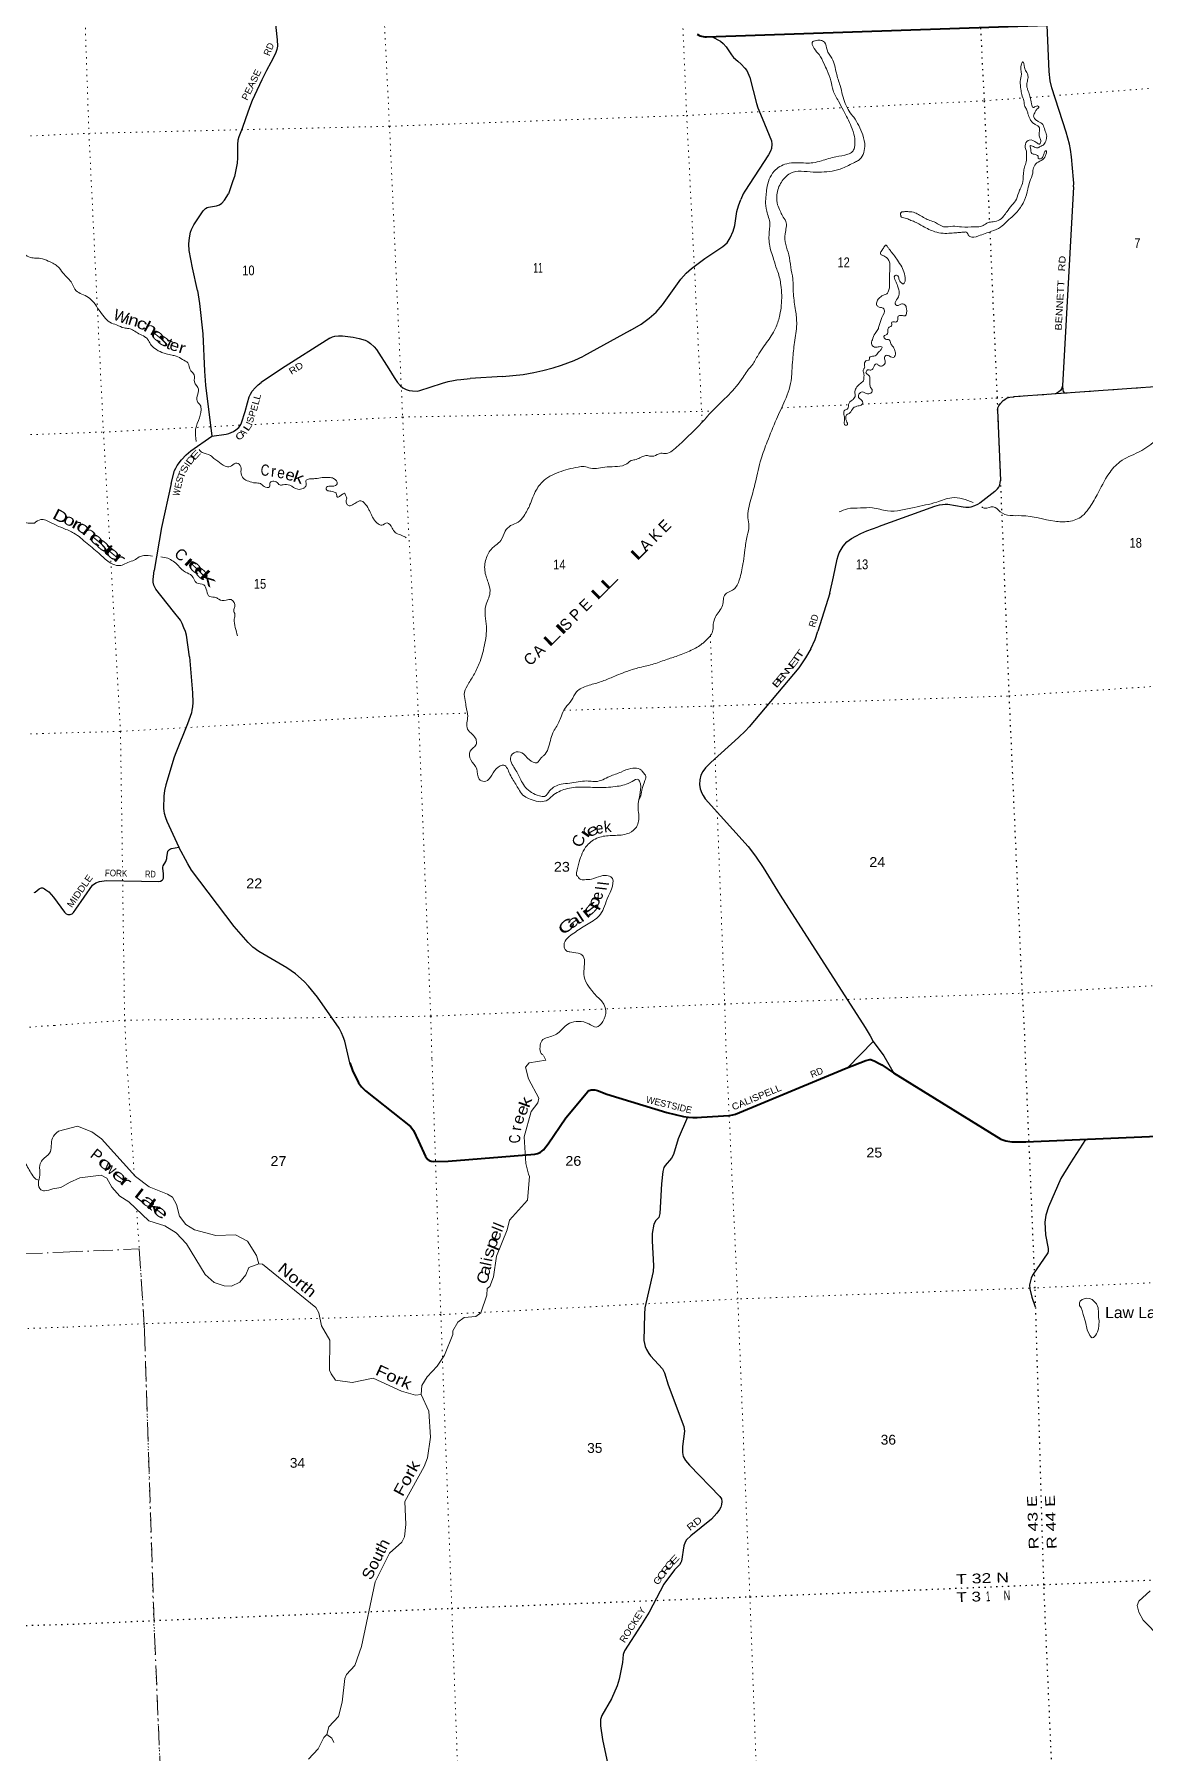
# Model space of a CAD drawing. Header units: feet. Extents: x 733631 to 986127, y 195788 to 388968.
# Drawn here: x 889674 to 909531, y 281106 to 311815 of the extents above; entities that cross this region are included whole.
import ezdxf
from ezdxf.enums import TextEntityAlignment as Align

# ---------------------------------------------------------------- set-up
doc = ezdxf.new("R2010")
doc.units = ezdxf.units.FT
doc.header["$LTSCALE"] = 70
doc.linetypes.add('DOT_DASHED', pattern=[7.7, 5, -1.2, 0.3, -1.2])
doc.linetypes.add('DOTTED', pattern=[1.5, 0.3, -1.2])
for name, color, linetype, lineweight in [('26', 7, 'Continuous', 40), ('29', 7, 'Continuous', 25), ('39', 7, 'Continuous', 13), ('44', 7, 'DOT_DASHED', 13), ('6', 7, 'DOTTED', 25), ('7', 7, 'DOTTED', 13)]:
    doc.layers.add(name, color=color, linetype=linetype, lineweight=lineweight)
for name, color, linetype in [('27', 7, 'Continuous'), ('30', 7, 'Continuous'), ('41', 7, 'Continuous')]:
    doc.layers.add(name, color=color, linetype=linetype)

msp = doc.modelspace()

# ---------------------------------------------------------------- linework, layer by layer
at = {"layer": '26'}
for points in [[(901530.93, 311818.68), (901555.36, 311803.5), (901581.25, 311790.96), (901608.3, 311781.2), (901636.22, 311774.31), (901664.71, 311770.39), (901693.46, 311769.46), (907785.74, 311979.74)], [(895313.93, 293436.56), (895362.97, 293299.73), (895473.01, 293079.53), (895525.34, 293004.84), (895594.42, 292935.26), (895772.05, 292796.43), (896402.6, 292293.64), (896425.37, 292268.96), (896452.85, 292226.92), (896543.43, 292031.48), (896671.99, 291762.12), (896689.51, 291735.76), (896709.93, 291708.96), (896736.49, 291689.98), (896768.74, 291678.59), (896809.8, 291672.74), (897074.22, 291674.85), (898626.02, 291801.98), (898675.34, 291813.37), (898718.2, 291831.26), (898777.79, 291881.71), (898863.75, 291989.19), (899179.83, 292451.39), (899574.17, 292923.24), (899597.34, 292937.16), (899631.49, 292952.35), (899697.97, 292951.13), (899745.32, 292940.96), (899909.92, 292872.18), (900986.29, 292548.75), (901285.78, 292477.78), (901373.1, 292463.52), (901448.93, 292458.8), (901528.67, 292455.93), (901606.62, 292460.39), (902101.54, 292492.97), (902164.25, 292505.29), (902211.53, 292518.51), (904191.71, 293339.68), (904544.38, 293474.9), (904613.34, 293495.26), (904636.1, 293491.47), (904708.19, 293464.89), (904784.08, 293423.13), (904829.61, 293396.55), (905040.01, 293255.77), (906959.39, 292067.86), (907045.47, 292039.29), (907153.51, 292022.37), (907407.86, 292024.01), (912658.32, 292248.37)]]:
    msp.add_lwpolyline(points, dxfattribs=at)
at = {"layer": '29'}
for p, q in [((908260.44, 309087.52), (908059.44, 305533.27)), ((900328.09, 306519.46), (899497.94, 306063.1)), ((909887, 305528.5), (907190.51, 305338.18)), ((906901.11, 305096.78), (906950.74, 303843.34)), ((906849.7, 303644.41), (906582.57, 303435.31)), ((905774.26, 303376.15), (904763.87, 303011.28)), ((903900.48, 301828.84), (903688.28, 301148.51)), ((892447.99, 300690.41), (892501.47, 300045.41)), ((903009.68, 296429.84), (904532.83, 294064.42)), ((904223.62, 293351.91), (904678.48, 293814.5))]:
    msp.add_line(p, q, dxfattribs=at)
for points in [[(894629.22, 313213), (894451.56, 313132.47), (894411.69, 313105.88), (894369.61, 313074.85), (894292.08, 312986.21), (894225.64, 312882.06), (894185.77, 312795.62), (894137.04, 312627.2), (894017.44, 312113.07), (893995.29, 311993.41), (893995.29, 311940.22), (894017.44, 311718.61), (894021.87, 311603.38), (894010.8, 311543.55), (893986.43, 311474.85), (893902.26, 311310.86), (893826.96, 311169.03), (893742.79, 311000.61)], [(901796.45, 311770.17), (901946.76, 311692.02), (901995.48, 311649.91), (902048.64, 311590.08), (902141.67, 311448.25), (902179.32, 311401.71), (902256.84, 311337.45), (902312.21, 311282.04), (902383.09, 311208.91), (902414.1, 311169.03), (902434.03, 311129.14), (902469.47, 311044.93), (902589.08, 310579.55), (902615.66, 310499.77), (902690.96, 310318.06), (902854.86, 309910.3), (902863.72, 309854.89), (902854.87, 309777.33), (902837.15, 309726.36), (902801.71, 309662.1), (902380.88, 309015.01), (902353.19, 308964.04), (902310, 308864.31)], [(908260.44, 309087.52), (908263.66, 309156.82), (908261.45, 309218.87), (908223.79, 309626.63), (908206.07, 309757.38), (908186.14, 309852.68), (908126.34, 310069.85), (907869.41, 310858.77), (907842.83, 310985.08), (907825.11, 311151.29), (907785.74, 311979.74)], [(893742.79, 311000.61), (893612.12, 310721.39), (893567.82, 310630.53), (893523.52, 310506.43), (893450.43, 310302.55), (893390.63, 310129.7), (893328.61, 309983.44), (893313.11, 309925.82), (893306.47, 309846.04), (893306.47, 309606.71), (893302.04, 309515.85), (893284.32, 309424.99), (893251.09, 309274.3), (893226.73, 309194.52), (893146.99, 308964.04)], [(892591.32, 307235.12), (892504.66, 307641.06), (892442.65, 307951.31), (892436, 308064.33), (892440.43, 308133.03), (892455.94, 308217.24), (892467.01, 308279.29), (892486.95, 308330.26), (892526.81, 308412.25), (892690.71, 308660.45), (892732.8, 308700.34), (892766.02, 308720.29), (892788.17, 308726.93), (892929.92, 308749.09), (892985.3, 308766.82), (893027.38, 308797.85), (893076.11, 308848.82), (893146.99, 308964.04)], [(900328.09, 306519.46), (900524.79, 306634.95), (900670.98, 306741.32), (900795.01, 306852.12), (900910.19, 306980.65), (901237.99, 307441.6), (901331.01, 307547.97), (901428.47, 307632.18), (901663.25, 307809.46), (901986.62, 308022.21), (902061.93, 308088.69), (902119.52, 308177.33), (902172.68, 308297), (902203.68, 308398.94), (902239.12, 308647.14), (902265.7, 308749.07), (902310, 308864.31)], [(892591.32, 307235.12), (892629.67, 307007.87), (892684.62, 306459.88), (892718.4, 305796.18), (892737.21, 305544.18), (892846.16, 304636.03)], [(894958.97, 306382.92), (894092.88, 305834.71), (893731.75, 305590.79)], [(894958.97, 306382.92), (895008.61, 306406.69), (895048.48, 306419.99), (895112.71, 306428.85), (895188.02, 306426.63), (895374.07, 306404.47), (895484.81, 306382.31), (895593.34, 306346.86), (895639.85, 306324.7), (895686.37, 306291.45), (895750.6, 306231.62), (895792.68, 306182.87), (896016.39, 305839.38), (896109.41, 305679.82), (896166.99, 305591.18), (896220.16, 305531.34), (896264.45, 305498.11), (896324.26, 305467.08), (896375.19, 305451.57), (896435, 305442.7), (896523.6, 305440.48), (896567.89, 305449.35), (896751.73, 305511.4)], [(898045.19, 305701.31), (898418.43, 305737.44), (898608.91, 305770.68), (898770.6, 305806.13), (898952.22, 305854.89), (899102.83, 305903.64), (899328.75, 305985.64), (899497.94, 306063.1)], [(892846.16, 304636.03), (893107.13, 304671.51), (893154.75, 304682.59), (893195.72, 304698.11), (893234.49, 304718.05), (893277.68, 304746.86), (893328.62, 304791.18), (893366.27, 304839.93), (893380.67, 304870.96), (893446.01, 305073.73), (893488.09, 305232.18), (893518, 305335.22), (893539.03, 305385.09), (893572.26, 305440.49), (893623.2, 305495.89), (893679.68, 305549.07), (893731.75, 305590.79)], [(896751.73, 305511.4), (896975.43, 305582.31), (897076.2, 305610.01), (897168.12, 305628.85), (897227.92, 305639.93), (897298.8, 305648.79), (897466.49, 305663.72)], [(898045.19, 305701.31), (897466.49, 305663.72), (897468.51, 305663.77)], [(906901.11, 305096.78), (906902.61, 305125.79), (906905.93, 305139.09), (906923.65, 305174.55), (906955.77, 305218.87), (907002.28, 305272.06), (907027.75, 305292), (907059.87, 305311.94), (907094.2, 305325.24), (907118.56, 305329.67), (907190.51, 305338.18)], [(908059.44, 305533.27), (908041.07, 305478.15), (908023.35, 305450.45), (907996.77, 305423.86), (907961.33, 305402.8), (907932.54, 305392.83)], [(908059.44, 305533.27), (908066.54, 305462.64), (908075.4, 305433.83), (908095.33, 305401.69)], [(892121.38, 303786.54), (892183.52, 304017.77), (892203.45, 304059.88), (892230.03, 304108.63), (892307.55, 304208.35), (892389.5, 304299.21), (892475.88, 304372.34), (892846.16, 304636.03)], [(892121.38, 303786.54), (891950.37, 303000.24), (891818.99, 302230.83)], [(906849.7, 303644.41), (906888.22, 303680.92), (906897.08, 303689.79), (906920.33, 303720.81), (906933.62, 303747.41), (906940.27, 303765.13), (906948.02, 303798.37), (906950.74, 303843.34)], [(906582.57, 303435.31), (906543.81, 303411.68), (906488.43, 303387.3), (906420.88, 303365.14), (906393.19, 303359.6), (906366.61, 303358.49), (906330.07, 303359.6), (906286.88, 303365.14), (906010.02, 303411.68), (905963.51, 303413.89), (905916.99, 303409.46), (905857.19, 303398.38), (905774.26, 303376.15)], [(903900.48, 301828.84), (903965.68, 302120.82), (904032.12, 302435.5), (904047.62, 302495.33), (904069.77, 302548.51), (904138.43, 302668.18), (904207.09, 302743.53), (904289.05, 302805.58), (904364.36, 302847.69), (904457.38, 302892.01), (904563.7, 302940.76), (904763.87, 303011.28)], [(892447.99, 300690.41), (892393.93, 301077.06), (892376.21, 301145.75), (892349.63, 301210.02), (892318.63, 301287.58), (892287.62, 301342.98), (892163.58, 301502.54), (891849.07, 301901.43), (891813.63, 301972.35), (891800.34, 302025.53), (891800.34, 302069.86), (891818.99, 302230.83)], [(903559.29, 300834), (903640.07, 300999.47), (903688.28, 301148.51)], [(903559.29, 300834), (903467.31, 300671.49), (903348.23, 300491.05), (902461.12, 299441.3), (902461.12, 299441.3)], [(892501.47, 300045.41), (892509.11, 299875.97), (892504.68, 299793.97), (892493.6, 299734.14), (892482.53, 299689.82), (892411.66, 299492.58), (892203.45, 298976.25), (892176.88, 298894.25), (892026.26, 298400.07), (892004.12, 298300.34), (891993.03, 298202.84), (891986.4, 297985.66), (891988.6, 297934.69), (891997.46, 297897.02), (892017.39, 297821.67), (892043.97, 297750.76), (892259.36, 297290.93)], [(902461.12, 299441.3), (902393.08, 299366.24), (902269.05, 299246.57), (901772.91, 298803.36), (901677.67, 298708.07), (901631.16, 298643.8), (901595.72, 298575.1), (901573.57, 298493.11), (901566.93, 298406.68), (901582.43, 298329.12), (901611.22, 298255.99), (901635.59, 298209.45), (901673.24, 298153.81)], [(901673.24, 298153.81), (902441.24, 297299.53), (902441.24, 297299.53)], [(889934.4, 296489.54), (890017.84, 296395.79), (890213.7, 296126.84), (890242.37, 296097.56), (890276.09, 296082.56), (890313.56, 296082.56), (890347.8, 296098.53), (890377.25, 296123.8), (890418.05, 296179.44), (890716.09, 296606.68), (890774.4, 296648.68), (890841.84, 296674.92), (890961.83, 296692.86), (891899.16, 296674.48), (891931.18, 296681.49), (891958.34, 296697.42), (891970.52, 296711.48), (891982.24, 296731.54), (891985.92, 296810.46), (891974.75, 296913.18), (891974.27, 296932.68), (891980.82, 296952.36), (892025.74, 297029.89), (892041.71, 297084.52), (892045.68, 297105.26), (892062.51, 297216.91), (892071.68, 297230.74), (892089.48, 297248.54), (892107.27, 297256.98), (892127.67, 297265.34), (892259.36, 297290.93)], [(895313.93, 293436.56), (895224.58, 293821.65), (895198, 293901.43), (895166.99, 293972.34), (895127.13, 294052.12), (894737.31, 294610.57), (894577.83, 294805.59), (894498.1, 294885.36), (894343.05, 295022.76), (894188.01, 295133.56), (893691.88, 295426.08), (893581.13, 295501.43), (893496.97, 295585.64), (893248.9, 295869.3), (892486.98, 296879.83), (892418.3, 296988.42), (892259.36, 297290.93)], [(902441.24, 297299.53), (902572.49, 297128.01), (902707.6, 296924.13), (903009.68, 296429.84)], [(889672.45, 296475.45), (889689.83, 296486.67), (889758.62, 296544.43), (889786.56, 296556.86), (889802.28, 296560.52), (889819.51, 296559.37), (889837.89, 296554.77), (889853.98, 296546.73), (889882.4, 296528.16), (889934.4, 296489.54)], [(904532.83, 294064.42), (904621.26, 293919.15), (904678.48, 293814.5)], [(904678.48, 293814.5), (904867.23, 293560.35), (905046.53, 293251.73)], [(901356.16, 292464.57), (901189.71, 292076.21), (901104.81, 291796.06), (901071.44, 291730.73), (900957.6, 291601.64), (900934.84, 291563.67), (900911.92, 291494.8), (900888.77, 291271.93), (900862.74, 290743.55), (900840.16, 290670.83), (900790.65, 290614.46), (900755.35, 290549.97), (900726.14, 290382.86), (900723.74, 290254.13), (900745.11, 289805.74), (900739.19, 289704.37), (900593.33, 289053.97), (900587.53, 288943.26), (900576.99, 288468.93), (900597.13, 288362.95), (900619.89, 288309.8), (900661.63, 288237.66), (900695.68, 288196.14), (900907.13, 287965.94), (900942.43, 287895.94), (901010.31, 287680.34), (901291.91, 286937.18), (901302.9, 286851.82), (901267.56, 286577.14), (901268.75, 286468.34), (901280.57, 286398.28), (901318.08, 286327.86), (901393.3, 286244.19), (901936.4, 285682.45), (901961.23, 285642.54), (901968.82, 285596.97), (901965.03, 285541.92), (901949.86, 285494.46), (901927.09, 285448.9), (901881.55, 285384.35), (901786.94, 285280.36), (901414.14, 284982.9), (901338.94, 284909.75), (901312.38, 284867.99), (901292.06, 284799.84), (901249.07, 284529.68), (901238.56, 284504.04), (901209.93, 284461.73), (901123.76, 284370.66), (900932.49, 284117.87), (900670.91, 283615.84), (900521.14, 283381.09), (900230.85, 282928.14), (900204.39, 282859.47), (900190.97, 282716.6), (900132.3, 282419.04), (900098.73, 282301.01), (899995.19, 282070.41), (899824.95, 281769.79), (899802.19, 281697.65), (899798.39, 281583.74), (899835.98, 281339.2), (899951.36, 280810.18)], [(908475.05, 292064.98), (908202.08, 291649.27), (908032.46, 291367.23), (907809.47, 290860.92), (907766.38, 290714.27), (907748.65, 290583.9), (907759.84, 290360.6), (907806.4, 290116.74), (907808.12, 290076.44), (907808.13, 290068.85), (907796.75, 290036.58), (907523.47, 289637.93), (907500.79, 289582.89), (907481.82, 289514.55), (907474.23, 289468.99), (907479.06, 289395.93), (907512.82, 289246.26), (907573.88, 289075.67)]]:
    msp.add_lwpolyline(points, dxfattribs=at)
at = {"layer": '39'}
for points in [[(896593.96, 287504.35), (896604.27, 287664.56), (896698.86, 287819.76), (896876.06, 288011.94), (897010.91, 288210.87), (897155.77, 288578.4), (897161.43, 288645.91), (897247.65, 288800.81), (897362.11, 288881.13), (897571.66, 288898.06), (897661.28, 288968.99), (897766.18, 289284.44), (897769.81, 289402.32), (897818.82, 289437.93), (897887.53, 289608.93), (897939.7, 289981.1), (898130.79, 290451.4), (898174.35, 290621.38), (898496.19, 290979.25), (898529.5, 291401.11), (898511, 291442.41), (898461.18, 291633.77), (898433.32, 292112.04), (898557.94, 292562.86), (898677.75, 292719.09), (898699.52, 292804.05), (898508.84, 293149.56), (898458.33, 293357.76), (898522.42, 293436.03), (898823.35, 293481.91), (898778.73, 293562.85)], [(893689.99, 289841.83), (893650.24, 289991.58), (893488.51, 290245.69), (893273.5, 290363.09), (892920.87, 290348.72), (892538.25, 290450.9), (892383.04, 290545.48), (892267.72, 290692.19), (892217.2, 290900.34), (892144.58, 291031.97), (892058.22, 291087.31), (891724.94, 291216.74), (891482, 291400.24), (890874.3, 292073.52), (890700.92, 292201.03), (890444.58, 292299.92), (890105.06, 292213.8)], [(893689.99, 289841.83), (893507.65, 289775.51), (893454.02, 289647.2), (893350.01, 289516.81), (893201.59, 289443.47), (893066.92, 289446.41), (892887.89, 289506.42), (892730.59, 289651.37), (892397.03, 290201.25), (892212.52, 290395.58), (892005.56, 290521.72), (891724.38, 290611.19), (891365.8, 290949.8), (891201.82, 291052.46), (891060.66, 291214.9), (890970.18, 291370.99), (890867.06, 291425.68), (890490.57, 291376.69), (890300.55, 291293.27), (890145.24, 291206.98)], [(896593.96, 287504.35), (896493.55, 287491.85), (896238.25, 287565.56), (895732.65, 287797.28), (895357.24, 287723.13), (895061.33, 287761.54), (894981, 287876.03), (894953.07, 287942.17), (894956.39, 288480.5), (894811.46, 288735.32), (894759.92, 288968.69), (894705.78, 289058.99), (893757.5, 289836.14), (893689.99, 289841.83)], [(908587.06, 288521.16), (908550, 288561.02), (908500.25, 288660.32), (908471.19, 288804.74), (908430.37, 288938.67), (908411.94, 289006.72), (908394.26, 289052.57), (908366.57, 289096.07), (908365.01, 289142.46), (908375.95, 289177.16), (908415.46, 289202.72), (908451.34, 289216.05), (908499.44, 289225.74), (908545.87, 289225.28), (908594.93, 289206.74), (908634.65, 289165.67), (908670.21, 289128.49), (908700.93, 289054.8), (908707.74, 288972.24), (908704.6, 288885.29), (908718.72, 288825.18), (908711.49, 288740.12), (908703.44, 288679.27), (908689.07, 288626.28), (908668.05, 288591.24), (908650.99, 288558.36), (908635.34, 288543.69), (908617.74, 288526.95), (908591.67, 288522.03)], [(894906.89, 281431.34), (894943.39, 281567.38), (895112.53, 281750.85), (895177.84, 282005.8), (895227.9, 282428.28), (895258.43, 282505.21), (895403.38, 282662.49), (895524.04, 283003.76), (895771.44, 284157.52), (896028.01, 284672.5), (896247.15, 284866.45), (896293.76, 284960.86), (896318.46, 285180.48), (896301.74, 285591.87), (896646.21, 286219.8), (896707.24, 286373.63), (896759.37, 286745.75), (896732.2, 287207.18), (896593.96, 287504.35)], [(909813.75, 283155.5), (909506.61, 283471), (909424.93, 283619.08), (909394.96, 283735.59), (909425.5, 283812.52), (909628.22, 283997.33)], [(894580.09, 280989.16), (894749.23, 281172.66), (894850.18, 281378.54), (894906.89, 281431.34)], [(895030.56, 281285.02), (894993.56, 281367.57), (894906.89, 281431.34)]]:
    msp.add_lwpolyline(points, dxfattribs=at)
for points in [[(903623.94, 311697.6), (903598.28, 311688.74), (903619.77, 311564.07), (903707.54, 311453.28), (903796.76, 311287.98), (903854.53, 311166.3), (903917.89, 310986.17), (903958.83, 310813.54), (904054.91, 310618.12), (904144.08, 310454.85), (904284.96, 310169.72), (904340.3, 309987.37), (904349.67, 309862.38), (904339.6, 309785.35), (904306.95, 309721.86), (904223.41, 309673.18), (904008.51, 309627.07), (903749.85, 309555.56), (903599.33, 309519.24), (903470.15, 309515.81), (903129.15, 309502.71), (902904.45, 309369.48), (902775.34, 309059.01), (902760.39, 308937.41), (902752.82, 308842.26), (902771.93, 308654.91), (902828.4, 308430.16), (902821.14, 308322.91), (902819.93, 308064.31), (902895.74, 307795.64), (902952.93, 307619.39), (902970.37, 307571.37), (903025.13, 307334.46), (903032.82, 306969.04), (903006.94, 306802.71), (902979.55, 306692.9), (902891.96, 306492.61), (902726.83, 306245.81), (902629.61, 306103.85), (902527.24, 305927.41), (902421.68, 305795.32), (902349.78, 305688.37), (902091.61, 305370.42), (901802.19, 305088.01), (901572.63, 304833.45), (901442.74, 304704.76), (901297.08, 304561.51), (901079.88, 304373.93), (900978.22, 304322.75), (900877.09, 304328.15), (900753.18, 304278.39), (900674.41, 304278.32), (900641.9, 304285.54), (900505.56, 304247.58), (900413.57, 304212.81), (900375.33, 304207.76), (900270.07, 304140.32), (899916.06, 304084.46), (899619.73, 304062.45), (899505.79, 304093.76), (899399.03, 304082.85), (899052.1, 303988.79), (898759.73, 303817.4), (898619.77, 303611.68), (898564.72, 303478.92), (898538.23, 303411.55), (898428.54, 303206.63), (898324.35, 303098.82), (898192.74, 303034.73), (898094.45, 302933.13), (898015.93, 302771.47), (897925.33, 302684.22), (897860.12, 302629.96), (897752.02, 302441.25), (897734.07, 302204.43), (897798.13, 301998.06), (897822.65, 301835.09), (897748.03, 301602.82), (897757.83, 301233.42), (897724.34, 300897.2), (897682.42, 300726.4), (897630.04, 300569.47), (897530.55, 300360.78), (897418.25, 300178.01), (897361.98, 300014.92), (897387.99, 299872.18), (897396.08, 299795.64), (897424.75, 299628.73), (897420.72, 299400.36), (897508.12, 299303.7), (897574.96, 299220.63)], [(903617.15, 311695.25), (903712.85, 311709.96), (903771.7, 311699.41), (903802.57, 311678.01), (903850.72, 311537.88), (903937.5, 311388.68), (903989.59, 311252.7), (904017.24, 311124.16), (904083.74, 310901.7), (904128.72, 310729.17), (904247.5, 310439.42), (904327.09, 310332.45), (904417.9, 310183.35), (904488.96, 310017.58), (904526.78, 309810.52), (904494.14, 309670.27), (904414.18, 309563.1), (904342.42, 309526.86), (904129.08, 309422.21), (903942.6, 309370.79), (903753.19, 309353.64), (903551.14, 309356.36), (903336.71, 309368.84), (903166.43, 309315.84), (903087.51, 309245.06), (902971.82, 309037.96), (902952.84, 308916.26), (902966.79, 308771.18), (903012.18, 308659.27), (903052.83, 308573.49), (903114.1, 308472.09), (903101.83, 308249.56), (903110.96, 308057.9), (903168.37, 307873.58), (903202.57, 307650.26), (903238.26, 307447.18), (903249.48, 307176.8), (903287.64, 306880.86), (903308.25, 306636.98), (903268.55, 306306.66), (903236.11, 306006.83), (903221.39, 305800.4), (903214.57, 305677), (903098.08, 305271.91), (902945.34, 304938.59), (902782.37, 304534.29), (902671.33, 304228.33), (902569.23, 303813.53), (902490.64, 303502.38), (902434.79, 303171.63), (902454.69, 303030.75), (902421, 302854.12), (902383.19, 302604.65), (902354.5, 302391.78), (902340.39, 302314.64), (902274.91, 302042.22), (902160.06, 301879.58), (902028.72, 301805.39), (901981.44, 301608.19), (901855.55, 301404.87), (901813.68, 301232.05), (901812.68, 301193.64), (901720.46, 301015.45), (901645.48, 300948.82), (901619.83, 300925.91), (901423.01, 300807.57), (901177.26, 300706.1), (900969.01, 300637.94), (900724.8, 300554.7), (900467.95, 300491.31), (900261.61, 300427.25), (899989.84, 300317.01), (899783.87, 300238.82), (899569.46, 300174.54), (899372.37, 300066.29), (899281.47, 299914.39), (899171.92, 299780.18), (899099.03, 299634.82), (899055.55, 299522.56), (898947.56, 299329.81), (898863.92, 299056.9), (898780.66, 298921.37), (898739.13, 298887.94), (898662.77, 298797.03), (898523.91, 298853.95), (898445.07, 298932.66), (898328.31, 298994.2), (898202.81, 298928.24), (898250.88, 298715.39), (898286.69, 298659.78), (898384.79, 298464.42)], [(905164.24, 308623.5), (905167.39, 308581.16), (905169.94, 308561.03), (905249.46, 308532.84), (905331.16, 308498.65), (905416.85, 308466.59), (905564.42, 308385.66), (905672.95, 308329.96), (905779.09, 308288.34), (905925.27, 308259.9), (906064.6, 308261.58), (906169.39, 308270.43), (906243.97, 308276.45), (906314.5, 308282.36), (906340.8, 308281.04), (906365.87, 308249.38), (906405.56, 308199.94), (906558.75, 308212.09), (906794.83, 308297.14), (906954.48, 308370.06), (907055.11, 308459.59), (907250.17, 308644.56), (907383.97, 308854.16), (907443.46, 309047.64), (907476.15, 309185.87), (907528.75, 309334.73), (907542.33, 309432.06), (907602.7, 309516.48), (907708.07, 309579.88), (907766.37, 309666.27), (907776.87, 309727.15), (907776.77, 309731.19), (907760.62, 309730.76), (907731.52, 309685.55), (907708.8, 309628.38), (907669.4, 309590.97), (907628.65, 309604.03), (907623.76, 309636.22), (907574.41, 309669.25), (907511.3, 309687.78), (907488.49, 309786.15), (907481.47, 309822.33), (907542.4, 309809.81), (907611.72, 309785.39), (907665.57, 309811.06), (907727.29, 309845.02), (907769.44, 309930.98), (907777.23, 310018.05), (907744.65, 310104.04), (907709.73, 310202.1), (907627.44, 310258.49), (907571.81, 310299.44), (907546.09, 310355.32), (907574.33, 310432.83), (907605.45, 310478.1), (907638.63, 310521.4), (907634.44, 310527.35), (907595.87, 310534.4), (907536.02, 310506.55), (907505.99, 310572.42), (907484.61, 310693.05), (907458.19, 310775.17), (907442.88, 310819.21), (907425.34, 310871.26), (907429.04, 310960.24), (907445.06, 311041.47), (907435.16, 311109.89), (907411.84, 311151.69), (907383.67, 311223.66), (907354.69, 311325.92), (907327.45, 311286.81), (907328.35, 311100.99), (907307.5, 310973.17), (907317.2, 310836.07), (907333.96, 310737.53), (907369.26, 310625.35), (907390.05, 310526.92), (907426.13, 310461.21), (907444.05, 310395.03), (907483, 310297.08), (907518.66, 310247.53), (907574.33, 310204.56), (907648.6, 310145.93), (907644.85, 310058.97), (907648.91, 309982.32), (907674.84, 309918.37), (907650.27, 309855.09), (907601.18, 309878.03), (907466.57, 309926.97), (907397.8, 309854.45), (907415.36, 309725.63)], [(907415.36, 309725.63), (907415.61, 309564.03), (907389.98, 309464.37), (907368.17, 309372.89), (907359.17, 309255.49), (907334.56, 309117.47), (907292.51, 309027.47), (907236.14, 308868.41), (907158.19, 308761.3), (907064.42, 308641.65), (907031.23, 308598.34), (906934.85, 308500.84), (906824.69, 308465.59), (906730.15, 308450.96), (906640.72, 308396.07), (906483.76, 308373.72), (906257.54, 308373.77), (906097.66, 308385.68), (905934.27, 308377.31), (905792.97, 308450.31), (905688.9, 308489.97), (905598.97, 308530), (905506.59, 308586.13), (905420.63, 308628.29), (905369.74, 308643.1), (905313.18, 308643.62), (905272.65, 308648.6), (905212.2, 308642.95), (905188.03, 308640.29), (905166.47, 308615.48), (905173.66, 308573.25)], [(904963.49, 306066.85), (905048.91, 306044.88), (905068.34, 306073.68), (905061.84, 306166.43), (905025.59, 306238.18), (904991.96, 306287.79), (904963.9, 306355.73), (904896.86, 306370.11), (904867.37, 306415.79), (904934.71, 306466.06), (904938.68, 306544.94), (904973.83, 306590.32), (905003.78, 306603.23), (905010.09, 306670.06), (905048.22, 306679.16), (905068.57, 306673.64), (905108.35, 306696.91), (905122.4, 306776.07), (905184.6, 306791.86), (905247.33, 306787.47), (905272.32, 306911.35), (905242.13, 306983.27), (905199.32, 306998.3), (905145.3, 306978.68), (905097.02, 306971.34), (905069.98, 307000.92), (905111.86, 307096.98), (905143.5, 307198.82), (905134.03, 307251.09), (905109.9, 307323.17), (905077.26, 307411.18), (905060.77, 307499.63), (905080.69, 307510.26), (905107.04, 307506.92), (905136.9, 307447.11), (905181.33, 307371.53), (905220.1, 307356.4), (905237.68, 307379.08), (905245.16, 307401.5), (905233.55, 307534.52), (905185.72, 307662.53), (905109.89, 307779.7), (905055.27, 307859.05), (904992.63, 307936.17), (904954.85, 307989.71), (904923.5, 308029.27), (904906.77, 308051.05), (904877.19, 308024), (904842.19, 307972.57), (904819.05, 307931.56)], [(889493.69, 307890.17), (889604.45, 307826.45), (889701.66, 307816.91), (889821.23, 307801.91), (889955.94, 307748.92), (890046.04, 307702.83), (890116.38, 307640.06), (890208.24, 307527.36), (890345.75, 307369.41), (890422.05, 307234.07), (890522.62, 307174.12), (890641.4, 307112.63), (890736.71, 307022.24), (890827.04, 306891.32), (890925.34, 306764.65), (891022.77, 306670.27), (891146.22, 306621.78), (891279.99, 306568.02), (891363.12, 306556.09), (891448.8, 306524.02), (891545.33, 306463.96), (891651.19, 306409.05), (891699.91, 306364.73), (891750.19, 306279.52), (891827.01, 306200.76), (891956.1, 306131.47), (892031.48, 306107.21), (892137.19, 306081.73), (892212.35, 306065.55), (892323.01, 306005.87), (892417.62, 305941.72), (892473.85, 305801.81), (892532.35, 305728.62), (892535.67, 305603.47), (892609.8, 305474.13), (892586.83, 305350.3), (892599.93, 305237.52), (892641.69, 305186.11), (892655.89, 305107.71), (892608.56, 304912.53), (892553.47, 304705.02), (892561.99, 304612.32), (892566.79, 304536.73)], [(904832.76, 307871.32), (904900.39, 307834.74), (904945.97, 307791.51), (904971.96, 307725.53), (904973.11, 307606.38), (904968.25, 307485.05), (904969.45, 307363.88), (904945.21, 307211.73), (904933.64, 307191.22), (904871.87, 307159.28), (904796.35, 307112.84), (904745.53, 307048.87), (904743.53, 306972.05), (904784.76, 306940.82), (904825.39, 306931.8), (904872.73, 306898.72), (904832.18, 306752.2), (904807.71, 306684.89), (904783.35, 306613.54), (904761.06, 306540.23), (904710.4, 306470.2), (904660.87, 306357.78), (904649.05, 306270.6), (904698.67, 306227.48), (904763.26, 306229.2), (904834.06, 306225.02), (904817.07, 306180.13), (904779.69, 306142.77), (904728.77, 306082.84), (904684.79, 306065.51), (904612.77, 306039.36), (904603.86, 305994.68), (904563.65, 305987.55), (904518.89, 305923.74), (904520.71, 305855.11), (904495.54, 305814.04), (904507.03, 305761.82), (904512.24, 305717.52), (904511.46, 305671.04), (904510.14, 305644.74), (904484.86, 305607.71), (904413.81, 305545.22), (904361.13, 305475.14), (904348.45, 305420.26), (904354.47, 305345.68), (904331.22, 305308.7), (904315.55, 305290.11), (904279.86, 305264.92), (904231.81, 305172.74), (904220.88, 305128.01), (904167.14, 305098.3), (904150.37, 305045.33), (904162.82, 304956.78), (904159.39, 304857.71), (904166.03, 304835.66), (904192.43, 304830.31), (904214.42, 304838.97), (904196.5, 304905.16), (904185.02, 304957.37), (904199.72, 305012.3), (904233.49, 305033.4), (904261.32, 305050.3), (904319.62, 305136.69), (904357.38, 305159.91), (904405.5, 305173.31), (904475.56, 305197.39), (904488.88, 305228.05), (904475.54, 305274.15), (904424.06, 305311.17), (904420.17, 305381.77), (904481.67, 305423.8), (904573.46, 305389.88), (904651.43, 305420.23), (904656.2, 305468.84), (904637.33, 305494.6), (904624.63, 305516.48), (904616.7, 305586.97), (904616.68, 305663.73), (904601.05, 305719.88), (904547.24, 305768.95), (904576.23, 305818.2), (904636.88, 305815.77), (904691.63, 305883.89), (904714.89, 305920.87), (904751.27, 305919.81), (904771.99, 305900.16), (904842.96, 305889.93), (904891.65, 305957.88), (904879.41, 306038.36), (904900.65, 306075.28), (904963.49, 306066.85)], [(904822.93, 307938.43), (904807.26, 307910.79), (904807.26, 307892.11), (904824.6, 307877.43), (904829.94, 307874.76), (904833.35, 307871)], [(881098.34, 307530.42), (881118.94, 307264.23), (881245.63, 307092.5), (881373.02, 306898.55), (881388.93, 306779.79), (881492.04, 306587.07), (881551.59, 306366.63), (881645.47, 306210), (881745.99, 306035.39), (881907.2, 305921.39), (882155.22, 305872.92), (882376.8, 305639.6), (882744.01, 305210.92), (883012.06, 305104.47), (883383.77, 305041.86), (883560.87, 304936.47), (883825.6, 304680.31), (884178.02, 304398.72), (884327.3, 304405.64), (884481.01, 304400.57), (884670.8, 304277.41), (884868.62, 304219.2), (885169.67, 304091.59), (885660.87, 303956.07), (885924.12, 304063.77), (886196.92, 304125.28), (886457.31, 304259.16), (886745.53, 304470.78), (887039.27, 304636.08), (887293.87, 304951.73), (887548.68, 305133.95), (888027.96, 305309.38), (888382.54, 305403.89), (888549.17, 305310.29), (888671, 305037.32), (888861.81, 304691.8), (889052.76, 304342.24), (889096.14, 304058.61), (889079.96, 303805.37), (889112.98, 303656.84), (889300.55, 303349.63), (889386.87, 303176.58), (889476.23, 303098.64), (889593.99, 303080.26), (889674.3, 303081.53)], [(910129.7, 305547.06), (910051.59, 305224.28), (909816.1, 304660.49), (909422.43, 304349.05), (909089.69, 304176.59), (908891.41, 303961.24), (908681.16, 303588.01), (908528.3, 303335.48), (908414.55, 303207.22), (908172.74, 303109.89), (907922.13, 303115.36), (907329.76, 303212.75), (906946.13, 303283.36), (906822.57, 303373), (906671.83, 303344.76), (906620.47, 303368.89)], [(892624.66, 304393.44), (892674.13, 304344.61), (892825.05, 304290.04), (892885.08, 304235.07), (892957.07, 304186.49), (893084.67, 304096.95), (893177.73, 304091.34), (893273.17, 304148.42), (893317.68, 304145.56), (893372.46, 304060.15), (893369.93, 304003.53), (893415.75, 303875.46), (893507.91, 303827.41), (893621.8, 303798.11), (893717.04, 303786.5), (893783.08, 303733.71), (893880.12, 303730.23), (893892.27, 303805.29), (893956.21, 303831.23), (894034.15, 303786.84), (894063.1, 303761.35), (894125.56, 303767.05), (894240.93, 303757.99), (894384.26, 303685.04), (894480.82, 303699.72), (894520.49, 303727.04), (894534.87, 303794.08), (894527.69, 303836.31), (894575.38, 303865.86), (894639.81, 303873.63), (894704.4, 303875.34), (894819.07, 303892.53), (894946.29, 303893.89), (895025.43, 303879.83), (895092.59, 303784.65), (894994.87, 303737.61), (894898.36, 303720.91), (894890.77, 303702.53), (894907.83, 303668.64), (894975.03, 303648.21), (895023.79, 303637.38), (895072.93, 303612.42), (895094.94, 303544.33), (895119, 303551.03), (895168.65, 303582.65), (895218.36, 303612.25), (895247.85, 303566.57), (895261.09, 303524.5), (895247.98, 303485.77)], [(895247.98, 303485.77), (895263.82, 303421.55), (895305.1, 303388.31), (895365.17, 303408.08), (895420.83, 303441.88), (895512.76, 303478.66), (895576.46, 303437.93), (895651.96, 303332.88), (895679.7, 303277.05), (895724.56, 303185.32), (895741.45, 303157.49), (895822.69, 303064.7), (895889.89, 303044.27), (895983.79, 303083.12), (896075.06, 302992.63), (896127.67, 302913.22), (896221.75, 302869.26), (896272.8, 302848.39), (896322.04, 302819.4)], [(906466.1, 303451.28), (906081.08, 303533.09), (905811.88, 303455.24), (905411, 303361.77), (904929.94, 303298.5), (904661.85, 303354), (904447.85, 303350.34), (904215.95, 303336.1), (904067.98, 303279.65)], [(889674.3, 303081.53), (889791.43, 303142.89), (889878.59, 303131.06), (890025.9, 303060.23), (890191.43, 302987.87), (890381.55, 302902.02), (890616.74, 302716.36), (890854.33, 302516.62), (891042.18, 302364.05), (891243.13, 302326.96), (891346.8, 302378.2), (891460.89, 302417.59), (891550.27, 302474.51), (891630.41, 302498.85), (891789.1, 302490.8)], [(891936.32, 302476.61), (892059.87, 302451.68), (892247.13, 302321.31), (892375.44, 302205.53), (892492.36, 302137.94), (892576.53, 302010.89), (892702.64, 301977.88), (892811.26, 301766.64), (892922.8, 301749.4), (892972.1, 301718.39), (893105.8, 301703.76), (893194.45, 301712.17), (893260.4, 301586.66), (893241.98, 301519.51), (893262.08, 301447.32), (893250.15, 301364.18), (893268.24, 301215.18), (893306.57, 301064.7)], [(897574.96, 299220.63), (897573.55, 299121.61), (897465.64, 299001.59), (897479.81, 298848.44), (897585.02, 298689.63), (897632.39, 298503.02), (897716.27, 298462.83), (897936.43, 298690.88), (898072.08, 298755.09), (898179.41, 298592.29), (898299.93, 298389.45), (898348.66, 298303.88), (898438.34, 298197.18), (898540.71, 298145.36), (898826.86, 298119.36), (898941.03, 298206.49), (899174.13, 298327.82), (899462.06, 298361.73), (899775.35, 298353.89), (900099.93, 298376.65), (900364.27, 298462.45), (900476.5, 298495.74), (900495.42, 298467.96), (900510.87, 298266.36), (900478.93, 298099.87), (900472.06, 297978.49), (900485.79, 297841.49), (900424.87, 297625.74), (900263.95, 297524.51), (900000.07, 297497.3), (899760.74, 297458.62), (899558.45, 297317.91), (899418.72, 297027.35), (899371.5, 296828.13), (899372.62, 296785.74), (899407.95, 296748.3), (899433.03, 296716.64), (899512.07, 296706.62), (899637, 296718.02), (899805.2, 296772.99), (899881.63, 296785.12), (899983.36, 296757.52), (899921.09, 296363.98), (899775.63, 296061.15), (899547.69, 295897.53), (899323.26, 295754.21), (899212.42, 295668.44), (899147.23, 295537.43), (899152.18, 295503.22), (899194.48, 295431.62), (899251.42, 295416.97), (899397.44, 295394.59), (899464.85, 295366.08), (899502.95, 295072.16), (899536.25, 294883.16), (899643.37, 294728.44), (899724.66, 294633.64), (899859.98, 294481.69), (899895.39, 294365.47), (899839.98, 294170.07), (899723.36, 294074.05), (899588.48, 294133.09), (899409.68, 294172.79), (899242.85, 294142.09), (899059.22, 293983.69), (898959.85, 293922.47), (898752.24, 293830.1), (898718.86, 293718.11), (898740.13, 293601.51), (898767.55, 293574.64)], [(898384.79, 298464.42), (898460.4, 298355.33), (898567.82, 298265.26), (898706.74, 298206.33), (898799.96, 298194.66), (898890.23, 298294.02), (899095.07, 298414.61), (899250.11, 298432.86), (899550.05, 298471.13), (899606.67, 298468.59), (899711.9, 298461.29), (899963.97, 298552.83), (900167.92, 298630.96), (900343.93, 298696.24), (900475.34, 298691.65), (900522.3, 298672.7), (900538.93, 298654.96), (900584.94, 298595.58), (900603.69, 298573.86), (900594.1, 298478.66), (900545.38, 298335.96), (900520.5, 298208.04), (900480.21, 298119.36)], [(888541.97, 293166.33), (888626.26, 292933.8), (888867.11, 292572.1), (889033.4, 292321.05), (889100.51, 292072.68), (889330.41, 291854.13), (889539.32, 291598.47), (889665.66, 291392.55), (889717.74, 291347.84), (889755.29, 291336.94)], [(890105.06, 292213.8), (889997.85, 292089.18), (889948.35, 291820.65), (889817.07, 291696.9), (889773.78, 291602.43), (889769.66, 291426.42), (889748.22, 291284.19), (889792.74, 291164.42), (889858, 291148.46), (890006.51, 291181.83), (890145.24, 291206.98)]]:
    msp.add_spline(points, degree=3, dxfattribs=at)
at = {"layer": '44'}
for points in [[(886156.71, 293070.81), (886228.97, 291207.65), (888828.94, 291305.02), (888930.82, 289992.54), (890191.31, 290052.59)], [(890191.31, 290052.59), (891546.65, 290107.65), (891640.4, 288753.72), (891644.16, 288629.62), (891824.68, 283202.84), (892084.17, 277129.21), (892306.06, 271593.37), (892313.59, 271427.9), (892984.26, 251622.32), (891725.84, 251604.39)]]:
    msp.add_lwpolyline(points, dxfattribs=at)
at = {"layer": '6'}
for points in [[(906398.68, 315808.76), (906660.26, 310626.72), (906755.2, 308454.62)], [(906762.81, 308280.35), (906891.84, 305328.23), (907104.25, 299990.85), (907338.23, 294678.28), (907383.92, 293924.39)], [(908609.03, 262394.85), (908566.29, 263411.18), (908442.32, 266805.76), (908245.14, 272165.74), (908151.46, 274092.3), (908020.18, 277464.43), (907932.43, 279418.34), (907728.67, 284108.75), (907572.94, 289412.69), (907383.92, 293924.39)], [(890456.56, 283406.78), (891809.58, 283466.38), (897139.97, 283686.02), (902470.84, 283891.55), (907728.67, 284108.75), (909697.48, 284193.14)], [(867455.07, 282560.41), (870039.28, 282666.66), (870418.48, 282695.79), (875373.96, 282848.86), (876152.9, 282897.7), (881095.57, 283070.55), (886481.6, 283288.87), (890462.43, 283406.63)]]:
    msp.add_lwpolyline(points, dxfattribs=at)
at = {"layer": '7'}
for p, q in [((903038.32, 305141.21), (904241.18, 305195.39)), ((891462.66, 291421.67), (891338.69, 293277.33))]:
    msp.add_line(p, q, dxfattribs=at)
for points in [[(895780.76, 315207.6), (896025.81, 310172.58), (896260.76, 304975.18), (896544.79, 299641.7), (896763.2, 294268.14), (896785.73, 293495.69)], [(890483.2, 314972.47), (890650.37, 310045.98), (890909.26, 304707.81), (891019.87, 302772.01)], [(901156.97, 314644.3), (901340.89, 310366.26), (901618.49, 304881.24)], [(907486.28, 310687), (911860.99, 311019.37), (917187.76, 311229.52), (917596.34, 311243.87)], [(889395.57, 309990.25), (890650.37, 310045.98), (896025.81, 310172.58), (901340.89, 310366.26), (904118.35, 310502.25)], [(904211.25, 310506.81), (906660.26, 310626.72), (907352.39, 310677.47)], [(904483.46, 305206.3), (906866.95, 305313.66), (912091.52, 305684.49), (917409.73, 305912.59), (919089.46, 305977.69)], [(893618.97, 304843.19), (896260.76, 304975.18), (901608.59, 305076.81), (901799.78, 305085.42)], [(889608.25, 304661.26), (890909.26, 304707.81), (893392.02, 304831.85)], [(891040.63, 302408.64), (891214.89, 299358.77), (891249.94, 296928.7)], [(901764.23, 301068.13), (901813.01, 299811.94), (902021.07, 294486.57), (902043.78, 293707.75)], [(899145.57, 299733.77), (901813.01, 299811.94), (907104.25, 299990.85), (912272.06, 300330.1), (917681.9, 300530.34), (920482.3, 300698.42)], [(889821.44, 299319.76), (891214.89, 299358.77), (896529.39, 299657.1), (897415.25, 299683.05)], [(885801, 299176.04), (885826.46, 299176.79), (889821.44, 299319.76)], [(891252.97, 296718.79), (891289.37, 294195.49), (891338.69, 293277.33)], [(890029.66, 294102.81), (891289.37, 294195.49), (896763.2, 294268.14), (902021.07, 294486.57), (907338.23, 294678.28), (912503.29, 294968.98), (913024.54, 295013), (917905.41, 295231.63), (920704.15, 295325.37)], [(890029.66, 294102.81), (886113.05, 293832.81), (880687.82, 293654.26), (875525.54, 293541.59), (870255.72, 293316.23), (864920.3, 293121.07), (859596.07, 292941)], [(903364.94, 257780.21), (903243.87, 261269.27), (903088.67, 266617.65), (902930.31, 271939.66), (902719.41, 277263.95), (902470.84, 283891.55), (902253.96, 289213.62), (902043.78, 293707.75)], [(896785.73, 293495.69), (896943.74, 288934.07), (897139.97, 283686.02), (897382.22, 277066.29), (897517.65, 271826.3), (897716.13, 266451.11), (897946.46, 261089.1), (898139.61, 255812.68), (898323.69, 250505.67), (898427.38, 247568.28)], [(893012.98, 250877.04), (892830.1, 255632.11), (892658.31, 260933.48), (892489.67, 266261.21), (892307.6, 271568.29), (892097.31, 276874.43), (891809.58, 283466.38), (891639.67, 288771.85), (891502.82, 290820.41)], [(920922.13, 289974.85), (918164.65, 289865.81), (912778.02, 289638.22), (907572.94, 289412.69), (902253.96, 289213.62), (896943.74, 288934.07), (891639.67, 288771.85), (890244.86, 288710.94)], [(859732.25, 287663), (865007.73, 287892.16), (870349.04, 288117.03), (875850.3, 288218), (881001.44, 288385.84), (886303.73, 288568.95), (890244.86, 288710.94)]]:
    msp.add_lwpolyline(points, dxfattribs=at)

# ---------------------------------------------------------------- texts
at = {"layer": '27'}
for s, rotation, p in [('RD', 22.524, (903688.67, 293206.84)), ('WESTSIDE', 346.275, (901012.39, 292625.77))]:
    msp.add_text(s, height=120, rotation=rotation, dxfattribs=at).set_placement(p, align=Align.CENTER)
at = {"layer": '27', "width": 1.1}
msp.add_text('CALISPELL', height=120, rotation=22.524, dxfattribs=at).set_placement((902612.01, 292763.29), align=Align.CENTER)
at = {"layer": '30'}
for rotation, p in [(67.765, (893878.79, 311419.91)), (72.677, (903633.19, 301206.99))]:
    msp.add_text('RD', height=120, rotation=rotation, dxfattribs=at).set_placement(p)
for s, rotation, width, p in [('PEASE', 64.154, 1.1, (893482.02, 310623.57)), ('BENNETT   RD', 86.763, 1.2, (908045.12, 306519.8)), ('RD', 32.036, 1.15, (894273.33, 305727.12)), ('MIDDLE', 55.101, 1.1, (890345.69, 296196.45)), ('FORK', 358.877, 0.9, (890934.28, 296769.22)), ('RD', 358.877, 0.8, (891653.46, 296749.31))]:
    msp.add_text(s, height=120, rotation=rotation, dxfattribs=dict(at, width=width)).set_placement(p)
for s, rotation, width, p in [('L', 73.869, 1.15, (893693.42, 305231.35)), ('L', 73.869, 1.15, (893717.76, 305325.08)), ('C', 35.307, 1.35, (893384.5, 304591.98)), ('L', 56.363, 1.65, (893536.06, 304770.28)), ('E', 47.234, 1.75, (892597.84, 304257.28)), ('T', 69.097, 1.3, (892364.4, 303923.41)), ('S', 61.666, 1.3, (892408.48, 304021.05)), ('D', 53.234, 1.4, (892516.36, 304171.92)), ('E', 77.73, 0.95, (892304.93, 303736.48)), ('S', 71.313, 1.05, (892329.8, 303835.51)), ('W', 77.73, 0.75, (892279.02, 303617.31)), ('E', 51.8, 1.6, (903293.23, 300538.6)), ('T', 56.391, 1.65, (903352.38, 300622.27)), ('T', 56.391, 1.65, (903412.74, 300707.17)), ('E', 49.8, 1.65, (903074.64, 300275.75)), ('N', 50.8, 1.5, (903144.26, 300358.24)), ('N', 50.8, 1.5, (903217.22, 300445.78)), ('B', 49.8, 1.65, (903001.11, 300188.75)), ('RD', 38.587, 1.25, (901514.51, 285153.07)), ('R', 52.888, 1.4, (901015.52, 284341.19)), ('G', 52.888, 1.35, (901076.95, 284424.81)), ('E', 46.584, 1.75, (901163.59, 284513.01)), ('G', 59.478, 1.15, (900873.8, 284153.52)), ('O', 52.888, 1.35, (900941.57, 284248.45)), ('ROCKEY', 57.345, 1.05, (900423.07, 283357.81))]:
    msp.add_text(s, height=120, rotation=rotation, dxfattribs=dict(at, width=width)).set_placement(p, align=Align.CENTER)
for s, rotation, p in [('S', 76.492, (893595.16, 304916.18)), ('P', 74.866, (893630.78, 305022.1)), ('E', 73.869, (893665.31, 305124.49)), ('A', 44.326, (893447.72, 304649.63)), ('I', 64.563, (893569.24, 304834.98)), ('I', 56.45, (892456.87, 304094.97))]:
    msp.add_text(s, height=120, rotation=rotation, dxfattribs=at).set_placement(p, align=Align.CENTER)
at = {"layer": '41'}
for s, rotation, p in [('W', 338.833, (891186.06, 306681.42)), ('i', 344.183, (891314.4, 306635.46)), ('r', 354.997, (893943.66, 303908.16)), ('E', 44.877, (901017.31, 302959.72)), ('K', 44.877, (900847.96, 302791.1)), ('C', 317.912, (892231.57, 302443.2)), ('A', 44.877, (900674.16, 302618.03)), ('E', 44.877, (899600.06, 301548.54)), ('S', 44.877, (899251.33, 301201.31)), ('P', 44.877, (899425.14, 301374.37)), ('C', 44.877, (898611.28, 300583.32)), ('A', 44.877, (898763.57, 300730.11)), ('k', 5.587, (899934.52, 297555.45)), ('l', 83.553, (899949.54, 296627.58)), ('l', 83.553, (899911.79, 296540.91)), ('r', 82.537, (898382.82, 292255.45)), ('P', 321.892, (890727.11, 291705.58)), ('w', 321.892, (890974.84, 291479.34)), ('l', 67.887, (898048.5, 290425.3)), ('l', 67.887, (898074, 290498.24)), ('i', 79.633, (897862.2, 289901.96)), ('l', 77.732, (897846.55, 289819.87))]:
    msp.add_text(s, height=200, rotation=rotation, dxfattribs=at).set_placement(p, align=Align.CENTER)
for s, rotation, width, p in [('n', 342.904, 1.25, (891422.77, 306610.98)), ('c', 340.785, 1.35, (891570.22, 306550.17)), ('h', 331.748, 1.5, (891706.57, 306474.89)), ('e', 320.153, 1.85, (891833.27, 306357.68)), ('s', 327.777, 1.8, (891938.42, 306270.15)), ('t', 335.818, 1.2, (892053.38, 306198.7)), ('e', 342.243, 1.15, (892154.74, 306162.59)), ('r', 343.403, 1.25, (892292.61, 306116.03)), ('C', 355.847, 0.8, (893793.17, 303927.27)), ('e', 351.997, 0.9, (894075.33, 303883.53)), ('k', 340.848, 1.35, (894369.1, 303803.72)), ('e', 342.853, 1.1, (894223.71, 303846.82)), ('D', 332.391, 1.35, (890097.64, 303112.6)), ('o', 333.385, 1.35, (890260.8, 303046.24)), ('r', 332.543, 1.55, (890386.01, 302978.26)), ('c', 327.652, 1.75, (890493.81, 302919.68)), ('h', 322.735, 1.8, (890611.68, 302825.12)), ('e', 319.96, 1.85, (890734.57, 302716.48)), ('s', 319.933, 2.1, (890845.77, 302620.08)), ('t', 319.933, 1.8, (890943.78, 302532.84)), ('e', 320.38, 1.8, (891025.13, 302466.1)), ('r', 321.451, 2, (891137.96, 302379.41)), ('L', 44.877, 2.1, (900554.95, 302499.34)), ('r', 316.85, 2.2, (892401.39, 302303.54)), ('e', 316.367, 2, (892499.83, 302226.97)), ('e', 315.31, 2.05, (892606.44, 302123.51)), ('k', 316.231, 2.25, (892716.12, 302022.22)), ('L', 44.877, 2.1, (899846.33, 301793.75)), ('L', 44.877, 2.1, (900023.48, 301970.15)), ('I', 44.877, 2.35, (899161.52, 301116.77)), ('L', 44.877, 2.1, (898993.91, 300959.44)), ('r', 56.221, 1.8, (899611.48, 297503.4)), ('e', 28.75, 1.45, (899697.09, 297506.35)), ('e', 7.912, 0.9, (899794.66, 297532.75)), ('C', 70.901, 1.1, (899500.05, 297371.95)), ('p', 64.678, 1.45, (899767.68, 296264.33)), ('e', 81.993, 0.9, (899839.08, 296407.84)), ('a', 32.586, 1.65, (899365.86, 295881.45)), ('l', 33.159, 1.35, (899494.55, 295960.39)), ('i', 39.637, 1.65, (899593.97, 296037.26)), ('s', 46.033, 2.3, (899692.69, 296133.58)), ('C', 40.486, 1.6, (899254.67, 295803.13)), ('e', 69.159, 1.2, (898489.19, 292555.47)), ('k', 70.17, 1.35, (898550.77, 292700.76)), ('e', 74.548, 1.1, (898423.84, 292399.68)), ('C', 93.334, 0.8, (898365.05, 292080.24)), ('o', 321.892, 1.75, (890890.78, 291553.77)), ('e', 321.892, 1.75, (891137.63, 291335.21)), ('r', 321.892, 1.95, (891249.95, 291238.63)), ('L', 321.892, 1.8, (891544.18, 290978.94)), ('a', 321.892, 1.85, (891664.55, 290876.02)), ('k', 321.892, 2, (891763.94, 290787.11)), ('e', 321.892, 1.75, (891877.49, 290696.54)), ('p', 67.887, 1.35, (897945.09, 290176.51)), ('e', 67.887, 1.25, (898004.95, 290315.86)), ('s', 73.89, 1.3, (897892.71, 290018.05)), ('North', 320.664, 1.2, (894314.7, 289476.47)), ('C', 68.109, 1.15, (897792.57, 289560.35)), ('a', 74.113, 1.2, (897824.34, 289701.03)), ('Fork', 335.378, 1.25, (896061.8, 287728.93)), ('Fork', 61.252, 1.25, (896419.34, 285962.19)), ('South', 63.517, 1.1, (895867.86, 284519.23))]:
    msp.add_text(s, height=200, rotation=rotation, dxfattribs=dict(at, width=width)).set_placement(p, align=Align.CENTER)
at = {"layer": '41', "width": 1.05}
msp.add_text('Law Lake', height=200, dxfattribs=at).set_placement((909424.65, 288872.41), align=Align.CENTER)
at = {"layer": '7'}
for s, width, p in [('7', 0.85, (909345.52, 307997.43)), ('11', 0.65, (898598.31, 307556.54)), ('12', 0.85, (904037.18, 307652.51)), ('10', 0.85, (893391.98, 307508.89)), ('18', 0.85, (909260.24, 302640.11)), ('14', 0.85, (898953.28, 302251.23)), ('13', 0.85, (904366.31, 302255.61)), ('15', 0.85, (893599.78, 301907.04)), ('23', 1.1, (898965.41, 296849.95)), ('24', 1.1, (904606.55, 296935.13)), ('22', 1.1, (893463.17, 296554.34)), ('27', 1.1, (893897.57, 291591.64)), ('26', 1.1, (899170.02, 291593.88)), ('25', 1.1, (904552.81, 291742.55)), ('35', 1.05, (899560.68, 286463.4)), ('36', 1.05, (904810.61, 286610.86)), ('34', 1.05, (894243.2, 286197.69))]:
    msp.add_text(s, height=175, dxfattribs=dict(at, width=width)).set_placement(p)
for s, rotation, width, p in [('R 43 E', 92.185, 1.35, (907637.03, 284743.41)), ('R 44 E', 92.185, 1.35, (907959.03, 284747.44)), ('T 32 N', 2.185, 1.35, (906160.7, 284117.47)), ('T 3', 2.185, 1.3, (906167.68, 283794.27)), ('1', 2.185, 0.45, (906696.93, 283811.04)), ('N', 2.185, 0.7, (907012.12, 283827.39))]:
    msp.add_text(s, height=175, rotation=rotation, dxfattribs=dict(at, width=width)).set_placement(p)

doc.saveas('drawing.dxf')
